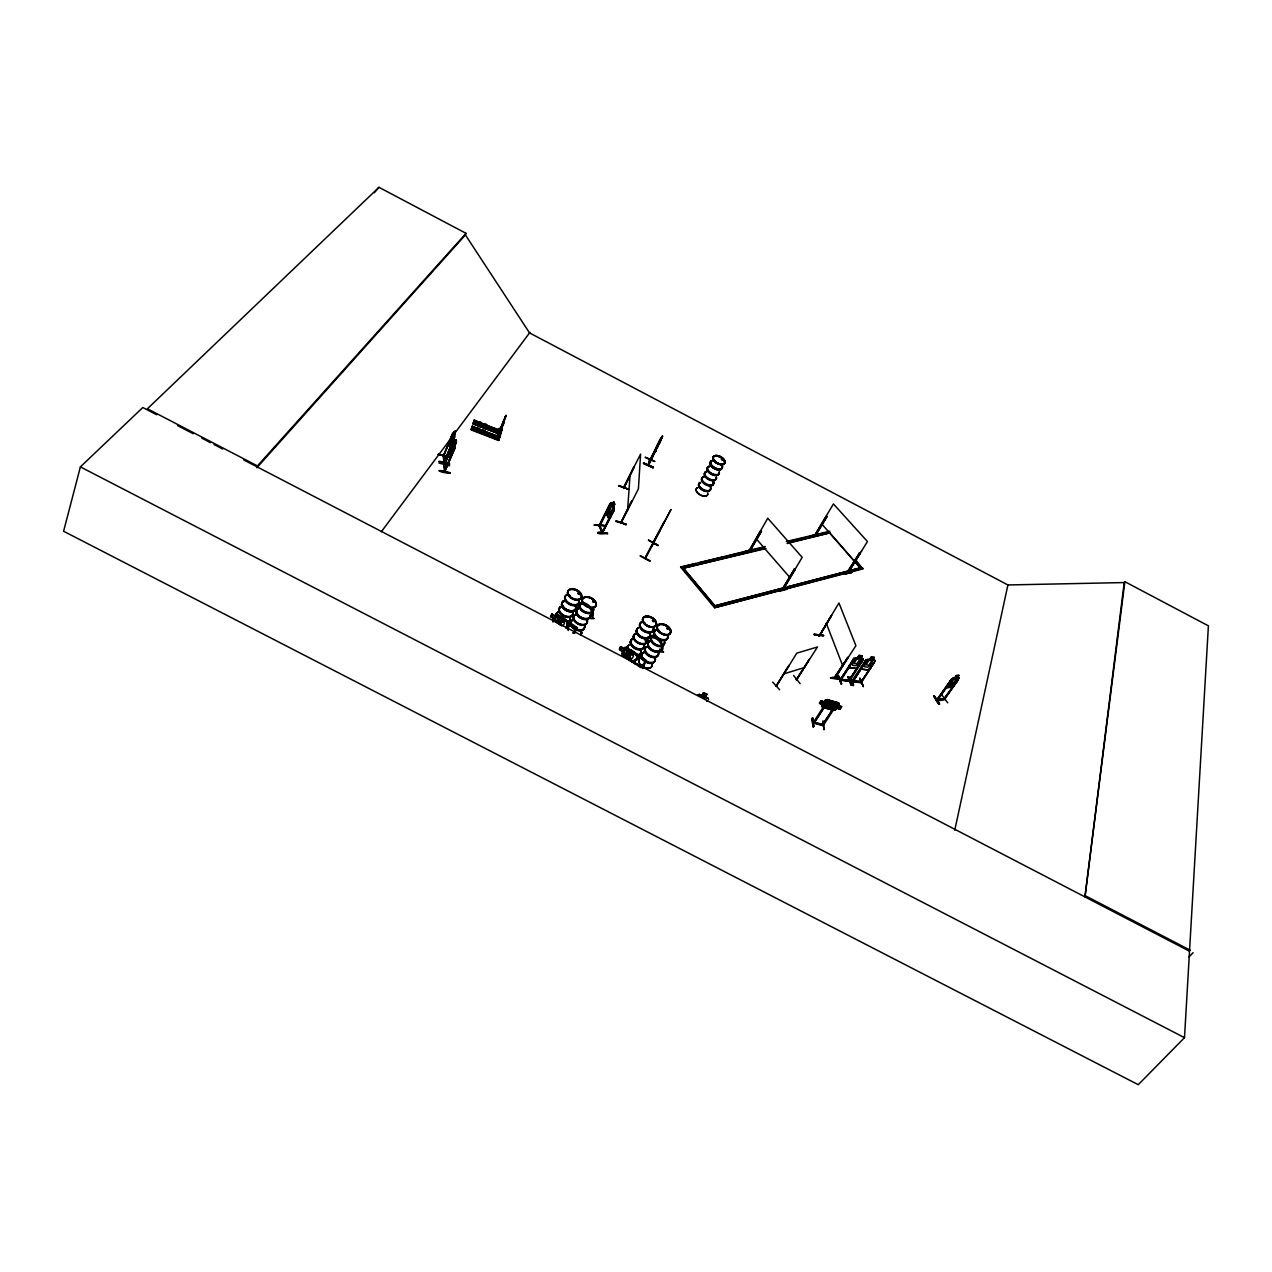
<?xml version="1.0" encoding="UTF-8"?>
<svg xmlns="http://www.w3.org/2000/svg" width="1272" height="1272" viewBox="0 0 1272 1272"><rect width="100%" height="100%" fill="white"/><g stroke="black" fill="none" stroke-linecap="round" stroke-linejoin="round"><path stroke-width="1.5" d="M663.889 522.14L652.886 543.017M592.641 601.386L593.197 600.734M592.99 600.67L593.897 601.815L593.722 600.877M594.199 601.402L593.945 602.324M645.079 558.17L671.012 509.452L645.445 558.44M645.333 557.708L644.84 558.376M584.039 603.58L584.834 603.58L583.864 603.612M583.721 603.58L583.721 603.469A7.521 4.706 26.9 0 0 595.773 605.885A7.521 4.706 26.9 0 0 588.538 596.838A7.521 4.706 26.9 0 0 583.641 603.453M579.142 593.897L579.38 593.102L579.396 594.469M579.65 593.547L579.142 594.501M578.41 593.674L578.824 592.832L579.778 593.674M656.527 448.412L662.553 436.105L648.148 465.234L649.149 464.185M156.695 414.736L142.798 407.517L80.39 466.888L63.6 531.251L1138.265 1084.698L1184.502 1037.666L1208.4 625.84L1124.861 581.686L1124.209 582.56L1084.968 896.887L1124.861 581.686M631.5 501.136L620.784 522.84L631.85 501.248M633.822 466.856L623.662 488.48L634.124 467.555M486.206 426.152C483.201 422.225 484.886 429.205 486.095 425.516M484.33 432.401C480.116 429.268 486.286 434.436 482.327 431.256M625.983 524.97C617.286 520.248 608.143 520.025 626.237 524.175M618.637 485.888L628.527 489.227L618.812 485.602M614.074 510.31L613.47 506.781L613.549 509.007L602.26 533.159L614.169 510.326L608.875 519.215L610.608 517.291M620.831 522.172L621.658 521.631M621.181 522.283L621.611 521.615L621.277 522.394M621.197 522.84L638.401 488.893L640.611 454.104L623.328 487.717M627.605 510.152L630.038 475.203M824.097 729.619L822.825 721.367M796.67 678.898L796.542 679.979L809.262 659.612M438.713 461.688C456.346 466.84 450.272 462.706 438.904 461.275M450.304 472.755C430.127 467.206 442.115 474.106 450.304 472.707M439.349 470.767L450.161 473.105L439.397 470.704M944.635 699.346L958.102 679.741L943.665 699.139C948.149 699.743 933.409 701.762 938.116 699.489M944.237 698.423L945.032 698.328M851.079 685.163L848.058 676.672L851.461 685.258M937.21 699.298L938.005 699.187M951.249 680.838L950.343 680.631L951.249 680.838L937.623 700.22L936.653 699.934L951.408 679.168L954.62 677.96L952.712 679.01L949.5 685.242L954.557 682.873L957.721 678.405L956.989 677.753L958.897 677.451L959.072 678.342L958.802 677.547M859.824 678.405L863.402 686.705L859.681 678.501M455.281 444.723L456.425 441.956L444.548 471.928L455.042 448.062L454.963 440.859M445.264 470.56L444.373 464.01M443.849 462.738L443.292 455.789L452.594 433.688L443.387 456.489L453.786 432.035L454.215 433.529L455.519 430.62L454.215 437.807L443.896 462.849L453.086 439.985M444.071 461.37L444.691 462.086L443.801 462.133M444.167 455.726C442.497 451.035 445.772 474.329 443.674 455.948M444.548 465.568L444.85 464.185M444.453 465.616L444.803 464.185M444.453 471.212L453.802 449.016M779.593 590.526L786.875 588.538L779.323 590.86M779.704 591.226L786.986 589.254M851.747 572.559L844.719 574.101M844.878 573.736L851.731 572.607M473.629 428.219L499.467 438.331L496.684 437.266L496 438.888L497.447 434.468C502.376 439.301 499.673 432.194 498.783 439.969L471.276 429.364L472.325 426.088L475.124 427.169L474.233 430.19M499.228 435.93L498.513 435.533M501.772 429.713L501.47 430.493L501.136 429.57M602.705 532.412L602.292 531.585M849.569 664.97L848.933 667.546L856.263 668.436L863.036 659.516M444.278 462.293L454.183 438.951L454.39 435.692M444.357 462.881L454.565 437.266M599.716 526.385L610.242 505.095L609.59 504.396L598.937 525.702L602.292 533.111L612.945 511.869M600.098 525.622L599.684 524.795L599.335 526.385M835.052 676.513L835.815 677.42L835.1 676.656M835.338 678.151L847.931 657.322L834.591 677.372L835.338 678.151L834.575 677.292L847.931 657.322M870.827 667.673L868.251 669.994L860.969 669.104L865.834 659.818L874.786 660.073L875.184 661.074L861.017 682.364C858.711 681.299 863.815 682.285 860.651 681.585M860.969 669.104L861.589 666.433M616.109 520.805L626.206 524.239M466.029 233.333L257.453 465.918L147.425 408.773L378.961 187.302L466.029 233.333L465.409 234.923L529.534 332.898L1007.917 584.961L1124.209 582.56M954.747 830.187L1007.917 584.961M818.659 635.269L819.009 636.127M708.583 699.457L707.995 698.026L699.616 694.417L697.803 694.798L699.616 694.417M707.105 694.321L703.495 692.779L707.105 694.321L705.356 697.088L706.66 698.646M607.555 533.858C594.119 528.945 594.787 536.212 607.587 533.095M701.921 695.498L703.495 692.779L702.001 695.641L699.695 695.657M576.073 627.732L576.264 627.128M576.486 626.937L576.057 627.764M561.524 616.475L560.952 617.413L576.725 628.718L561.318 616.666L577.377 627.732L574.276 633.504M577.345 627.748L576.105 627.366M499.737 436.55L499.562 435.724M501.55 430.429L501.343 429.65M444.946 471.912L444.405 464.9L444.723 470.545M444.485 465.52L453.309 442.656L444.087 465.536L454.931 440.971M443.276 455.853L444.087 455.09M657.894 446.154L658.355 444.421M660.311 441.384L660.756 439.667M661.472 438.951L662.442 436.058M941.964 695.068L947.735 702.828M606.219 513.316L607.126 509.865L606.219 513.316L608.97 519.215M656.4 447.665L655.223 452.069L657.719 444.5M849.41 681.347L840.045 680.202L853.798 660.041L840.84 680.377L841.126 679.2M849.664 680.218L848.376 681.188L862.273 661.09L849.314 681.315M660.12 439.126L650.04 460.273M653.013 467.698C623.63 453.897 673.174 476.809 643.537 463.596M654.746 461.354L645.413 457.189M841.476 679.598L848.599 680.377M499.196 438.633L500.23 435.263M476.141 424.117L477.016 421.127L474.249 420.062L473.168 423.512L500.532 434.07L501.454 430.826L474.027 420.444L473.74 421.414M500.532 433.959L502.011 429.205L502.154 430.365M648.593 464.455L649.849 459.685M660.74 440.541L648.529 465.409L649.754 459.59M498.703 429.761L497.813 432.798L498.481 431.176L501.184 432.48L498.481 431.176M502.011 429.475L499.244 428.41L501.947 429.713M497.241 438.013L503.935 422.161M503.807 421.827L499.037 431.939L506.177 415.403L503.108 423.481M497.447 438.093L502.981 424.403M499.26 432.019L504.761 418.377M485.03 430.985C482.247 438.824 487.653 428.203 482.136 430.19M484.123 423.878C482.565 431.86 482.867 420.332 486.89 424.943L486.031 427.933M482.247 429.92L481.373 432.941M476.984 427.885C475.394 435.93 475.728 424.323 479.767 428.966L478.892 431.987M481.659 422.924C478.876 430.683 484.266 420.142 478.765 422.129M478.876 421.843L478.002 424.832M454.215 432.003C451.322 432.019 447.188 452.18 451.258 446.393M450.638 457.411C451.862 456.966 450.717 456.06 451.401 448.38M573.672 632.47L573.752 631.58L574.817 632.343L574.356 633.249M830.552 678.056C835.227 675.019 849.807 681.935 830.584 678.008M501.327 431.065L501.502 430.413M839.965 678.739L830.457 677.674M645.54 660.073L646.208 661.043L630.419 649.706L630.022 650.437L645.826 661.742L645.238 660.407M500.405 434.372L473.025 423.878L500.405 434.436L500.771 433.291L473.343 422.829L500.675 433.402M501.057 431.955L501.327 430.938M501.216 431.367L500.739 432.448L502.265 429.284M499.212 437.616L471.928 427.122M257.453 465.918L256.833 467.746L465.409 234.923M501.248 431.462L473.852 421.096L474.106 420.332M471.801 427.503L472.325 426.088M472.119 426.549L499.673 436.884L498.783 439.969L471.403 428.966L498.974 439.444L498.608 440.525L471.117 429.888L471.483 428.807M946.909 685.56L946.098 687.945L952.156 687.119M946.209 687.85L951.472 679.248M378.961 187.302L374.302 192.772M503.537 424.307L503.951 421.62M499.26 438.077L499.769 436.503M473.041 423.878L473.359 423.051M667.228 628.13L668.881 628.909M668.563 629.02L668.15 628.177M502.997 425.102L502.043 427.36M659.246 630.785L658.96 630.912M722.941 459.717L721.399 459.144L722.512 459.796M654.412 621.499L652.568 620.195M653.649 620.195L652.361 620.704M652.552 620.275L653.029 621.515L654.396 621.372M653.172 620.148L653.347 621.499M714.435 460.798L714.546 460.671A6.503 3.562 28.4 0 1 718.06 455.662A6.551 3.578 28.4 0 1 724.69 463.151A6.551 3.578 28.4 0 1 714.435 460.718L714.896 461.339M644.904 623.391L644.188 622.93A7.457 4.643 28.5 0 0 656.018 625.283A7.457 4.643 28.5 0 0 648.656 616.252A7.457 4.643 28.5 0 0 644.157 622.93A7.409 4.611 28.5 0 0 655.986 625.252A7.409 4.611 28.5 0 0 648.672 616.284A7.409 4.611 28.5 0 0 644.188 622.914L645.349 623.375M438.236 454.565L449.08 456.521L438.427 454.104M439.047 463.103L449.604 465.822M444.214 455.185L444.453 461.561M455.328 431.637L455.058 433.959L455.376 430.763M454.804 440.955L454.931 442.513L456.25 439.603L456.425 441.956M456.044 440.637L455.774 442.958M444.93 471.371L454.899 447.983M504.889 417.439L505.954 415.324L499.037 431.939M471.435 429.109L498.751 440.096M576.757 628.622L577.409 627.653M498.64 429.809L499.244 428.41M498.958 438.538L500.484 435.358M643.664 463.231L653.14 467.317M643.807 462.944L653.299 466.999M657.815 444.548L656.273 447.649M592.832 600.877L592.625 601.926L594.278 601.974M577.885 593.022L578.585 593.801M569.777 596.266L569.824 595.407L570.285 596.155M649.897 561.286L640.198 556.023M657.894 545.593L648.482 540.139L657.974 545.465M656.114 537.213L645.015 558.185M594.278 525.257L604.2 525.415L594.501 524.811M550.522 616.523L551.937 613.756L555.133 616.173L556.85 615.568L562.733 619.782L564.561 622.946L563.289 625.474L560.093 625.013L554.242 620.816L553.877 618.701C545.116 613.883 556.818 618.017 552.795 620.561M607.173 509.929L610.751 502.79L599.303 526.306L598.969 525.543M552.859 620.657L556.039 614.36M612.245 504.523L613.676 501.725L614.821 504.221L608.159 517.386M607.094 515.049L613.676 501.883M613.311 506.86L614.646 504.221L613.565 501.883M612.977 511.201L601.958 532.427L602.356 531.728M628.479 489.386L618.796 485.586M649.992 458.922L648.179 465.17M656.034 448.984L662.553 436.105M566.088 628.034L568.52 623.328M566.183 628.145L568.648 623.328L565.992 620.164L557.47 614.153L555.88 614.312L555.069 616.014M501.82 427.805L504.11 421.382M573.418 632.502L574.594 633.027M573.608 633.027L576.264 628.05L573.815 632.852M651.964 545.927L659.882 530.567M640.388 555.673L650.183 560.713M622.565 651.725L619.432 649.467C619.48 642.026 628.781 653.744 620.863 646.812M624.123 649.165L625.888 648.593L631.771 652.806L633.567 655.939L632.216 658.419L628.988 657.926L623.121 653.728L622.787 651.646L619.575 649.451L620.975 646.907M635.603 664.35L626.11 657.64L626.508 656.909L642.932 668.245L626.508 656.909M626.11 657.64L626.698 656.718M630.022 650.437L630.61 649.515L646.526 660.693L643.235 666.448L642.169 665.638L642.821 664.572L643.886 665.336L642.821 664.572M855.436 559.744L862.734 568.902L714.578 607.746L680.615 567.121L765.14 546.547M682.158 566.755L716.104 607.348L683.414 568.25M637.59 656.352L634.187 662.505L622.405 655.048M626.619 647.13L637.733 656.368L634.267 662.648L630.721 661.122M642.773 668.388L643.616 667.005L641.215 665.304L640.532 666.544M645.27 660.375L645.333 660.263M642.567 665.972L645.158 661.281M484.425 432.178L482.819 432.273M651.693 662.839A7.33 4.691 28.9 0 1 650.246 667.927A7.33 4.691 28.9 0 1 642.821 666.878L643.012 666.623A7.33 4.691 28.9 0 0 650.358 667.721A7.33 4.691 28.9 0 0 651.805 662.633M482.263 431.144L482.47 432.321M714.578 607.746L863.116 568.298M749.144 550.935L750.035 551.476L749.113 550.84L767.763 518.229L802.171 557.359L782.852 589.906L795.032 569.681L794.443 569.013L782.598 589.159M749.303 550.712L760.656 530.663L761.483 531.251L749.542 551.444L761.483 531.251M749.955 551.396L749.78 549.981M655.128 452.021L656.384 450.05M848.106 573.1L847.168 572.384L859.618 552.859L860.206 553.495L847.883 573.163L867.456 541.522L833.43 503.935L814.493 535.735L815.114 536.339M847.613 571.669L848.551 572.4L848.042 571.732M451.131 446.265L449.938 448.364L449.636 442.91M810.836 535.973L818.198 534.304L810.789 535.989M782.232 589.254L794.443 569.013M814.493 535.735L826.45 515.971L827.007 516.591L815.05 536.259M814.923 536.212L827.007 516.591M828.565 531.521L861.43 569.252L821.585 523.762M772.629 682.046L779.672 689.774M777.001 685.385L776.143 686.26L789.022 665.383L776.19 685.767M859.618 552.859L847.232 572.48L847.804 573.1M851.636 571.812L844.592 574.054M813.985 634.251L823.747 635.459L814.398 634.283M860.206 567.884L714.848 605.854L783.695 587.871M819.359 636.016L831.554 615.394L819.327 636.08M819.327 636.175L831.554 615.394M783.091 589.842L782.503 589.111M782.439 588.57L783.536 589.111L783.027 588.427M796.208 679.63L809.358 659.214M800.152 683.652L793.585 675.512M822.968 704.275L823.286 705.849L834.559 708.981L836.578 708.25L833.717 710.396L822.38 707.28C824.192 702.955 816.974 704.974 820.997 700.84L824.495 701.905L826.45 700.952L837.739 704.163L838.057 705.722L841.635 706.612L838.232 705.769L839.345 703.861L835.418 709.792L833.717 710.221M824.447 701.874L825.544 700.061L821.839 706.135M839.313 704.147L838.677 702.844L827.293 699.584L825.56 700.141L821.744 706.055L822.475 707.121L833.717 710.396M834.957 676.704L834.877 678.071L855.897 645.683L838.963 603.023L818.977 636.048M838.327 675.957L841.46 684.145L837.803 675.893M813.81 726.423C810.391 700.268 815.638 744.963 812.013 718.41M812.776 718.171L811.933 718.442L813.015 726.662M830.489 706.358L832.015 703.988L825.623 702.223L824.097 704.593L835.386 707.741L837.564 704.609L832.588 705.101C830.711 700.57 826.705 702.971 831.538 705.404L826.816 706.485L831.936 706.135L834.798 708.774L833.033 705.865L836.992 705.404L830.552 703.639L829.01 705.976M849.314 681.029L839.933 679.916L841.253 679.296M860.46 658.292L861.478 659.309L858.457 663.92L855.611 665.701L852.685 665.351L852.415 663.173L855.42 658.546L857.535 657.926L853.782 658.308L848.965 667.641L856.294 668.531L858.854 666.194M823.35 725.342L813.126 722.607L814.637 722.146M853.798 660.041L839.949 679.884M814.096 723.132L827.261 702.573L826.323 702.319L813.047 722.862C816.179 721.685 833.271 728.093 813.524 722.13M813.985 723.148L827.261 702.573M857.487 657.831L859.109 655.334L862.273 655.811L860.492 658.371M857.567 658.006L859.109 655.334M835.418 709.712L839.202 703.893L836.404 702.303M850.555 676.974L852.924 685.481M848.297 680.838L849.696 680.297M861.128 682.412L851.843 681.267L865.834 659.818M821.664 706.071L824.654 707.788L821.664 706.071L825.528 700.204L827.293 699.775M861.414 660.979L848.583 681.251M823.652 724.897L822.205 725.04L835.577 704.847L836.563 705.388L835.577 704.847M835.625 705.133L822.348 725.438L822.714 724.595M836.515 705.101L823.175 725.66L813.269 722.957L813.619 721.844M851.843 681.267L852.956 681.76L865.834 661.535L851.922 681.601C854.959 678.596 869.714 684.288 852.622 680.981M852.86 681.744L865.834 661.535M848.917 680.154L840.41 679.471M851.27 684.877L847.963 677.054M869.603 659.516L871.145 656.845L874.293 657.322L870.446 665.399L867.599 667.18L864.706 666.814L864.435 664.652L867.472 660.057L869.571 659.421L867.536 659.166M823.906 729.635L823.095 720.954M853.655 685.131C843.654 658.96 859.999 702.907 849.76 677.324M872.465 659.786L874.103 657.306M852.129 681.665L861.239 682.698L874.246 662.569L860.333 682.635L860.81 681.919M835.37 709.887L839.297 704.052L836.388 702.223M863.195 686.276L859.952 678.103M839.918 708.997L841.46 706.676M836.578 708.25L839.997 709.204L841.635 706.612M749.478 550.045L750.162 550.84M934.22 695.705C945.128 710.189 936.287 703.925 934.236 695.705M950.534 680.918L936.828 700.284L951.058 680.552M947.815 687.627L956.306 675.655L958.897 675.353L950.232 687.325M954.636 678.135L956.242 675.575L958.897 675.353M958.293 680.011L943.904 699.457L959.104 678.215M656.861 448.189L657.656 447.076M381.393 531.68L529.883 332.437M576.932 628.527L560.952 617.413M444.023 464.741L444.5 471.817M444.357 463.93L444.421 464.725M828.024 704.354C823.397 702.033 827.357 699.632 829.121 704.084L834.273 703.559L829.519 704.831C834.209 707.343 830.441 709.728 828.469 705.133L823.493 705.642L828.167 704.354M1189.082 956.926L1193.072 952.696M643.012 666.735L643.616 666.003L641.947 665.86L643.505 666.226M643.616 667.005L641.215 665.304M452.085 442.926L451.067 443.96L451.735 438.442L454.247 433.355M452.784 451.973L451.767 452.991L452.419 447.426L455.058 442.545M952.092 687.023L954.493 684.622L952.172 687.182M667.736 629.147L668.579 628.416M668.675 629.417L668.563 628.273M637.733 656.368L626.555 647.305M667.085 627.923L667.18 629.115L668.675 629.274M668.086 628.988L667.418 628.034M630.689 661.217L622.262 655.175L621.658 653.474L624.934 647.337L626.603 647.257M658.673 630.721A7.409 4.611 28.9 0 1 663.062 624.059A7.409 4.611 28.9 0 1 670.408 633.043A7.441 4.627 28.9 0 1 658.626 630.753A7.441 4.627 28.9 0 1 663.046 624.027A7.441 4.627 28.9 0 1 670.439 633.074A7.409 4.611 28.9 0 1 658.673 630.721L659.309 630.435M572.766 633.106L573.529 632.264M574.817 632.343L573.752 631.58M933.521 696.134L939.118 704.211M933.934 696.054L939.499 704.132M868.204 669.803L870.7 667.546M568.648 623.328L565.992 620.164M594.278 525.113L603.977 525.845M569.22 595.932L570.158 595.662L569.109 595.582A7.537 4.706 26.5 0 1 573.99 588.984A7.521 4.706 26.5 0 1 581.193 597.983A7.537 4.706 26.5 0 1 569.029 595.566L570.301 595.821M723.021 459.764L722.21 460.019M721.717 459.208L721.542 459.526M603.087 532.412L602.658 533.207L599.478 525.733M561.604 625.856L559.728 621.324C565.213 623.948 565.007 619.257 559.33 620.307L556.58 615.998L558.313 620.37L554.322 620.529L558.758 621.404L561.302 625.586M838.502 675.575L841.667 683.732M814.144 634.696L823.541 635.714L814.191 634.537M951.408 679.232L952.855 678.183M817.944 534.574L811.075 536.228M611.085 513.92L609.463 514.778L608.413 512.441L611.339 504.157L612.357 504.539M652.902 620.482L654.031 620.927M654.269 621.499L653.681 621.213M796.479 679.9L817.483 646.971L796.765 653.156L776.27 686.276M486.047 426.39L484.441 426.041M783.886 673.858L804.556 667.498M795.032 569.681L794.189 569.077M860.206 553.495L859.379 552.923M787.527 586.869L858.282 568.377M745.169 551.237L753.072 549.425L745.456 551.476M680.615 567.121L695.609 563.56M699.441 562.653L722.512 557.184M726.344 556.277L764.774 547.167M789.769 541.236L826.275 532.586M764.424 548.391L683.366 568.218L765.983 548.55M787.479 542.905L829.757 532.873L787.13 543.526M786.287 541.538L829.869 531.219M829.662 707.614L833.208 707.105L834.75 704.752L832.842 702.732M831.363 702.383L827.818 702.875L826.275 705.213L828.183 707.216M937.369 699.616L944.349 698.71M936.717 699.998L944.349 699.012M950.852 683.334L953.269 683.032M937.862 699.393L944.015 698.63M954 678.851L956.417 678.564M956.417 675.989L957.975 675.798L955.844 676.784M952.839 678.262L958.961 677.547M578.824 592.895L578.887 594.135M610.655 502.79L612.357 504.364M714.625 460.639L715.166 461.402M825.528 700.204L829.487 700.284M607.428 533.429L597.697 532.952M614.281 508.577L611.625 502.742M592.911 600.686L593.833 601.131M578.506 593.165L579.38 593.674M848.424 680.838L863.195 659.58M860.937 669.008L868.251 669.994M853.035 660.216L853.909 660.327M861.526 661.265L862.384 661.376M865.087 661.71L865.946 661.822M874.357 662.855L873.403 662.473M819.772 635.3L819.12 634.537L819.375 635.3M855.484 657.656L862.782 658.578L860.619 658.212L862.273 655.811M438.252 454.406L448.937 456.823M455.281 446.297L455.106 444.707M827.309 702.86L826.323 702.319M819.375 703.368L822.968 704.354M836.515 708.043L839.997 709.204M853.226 680.711L852.526 680.918M829.471 700.459L838.582 703.003L839.17 704.147M824.495 701.985L820.997 700.84M823.127 725.199L823.715 724.595M474.011 420.507L499.498 430.349M473.852 421.032L499.34 430.938M475.553 422.113L499.212 431.303M473.216 423.242L500.596 433.879M473.947 427.185L497.718 436.423M473.772 427.774L497.543 437.012M473.645 428.155L497.432 437.314M659.707 443.244L661.456 437.425L649.913 460.353L650.453 458.985M699.584 694.607L702.001 695.641M705.356 697.088L707.868 698.169M701.492 696.436L704.863 697.883M645.238 457.491L654.698 461.545M579.205 593.086L577.742 593.658M722.814 459.351L721.908 459.494M80.39 466.888L1184.502 1037.666M648.466 540.155L658.133 545.163M1085.763 895.965L1190.242 950.232M177.539 425.563L193.169 433.673M201.866 438.188L210.548 442.704M214.014 444.5L222.711 449.016M243.556 459.844L1189.384 951.138M602.626 532.316L599.621 525.845L602.562 531.807M485.793 425.548L484.203 425.198L484.139 426.072M630.212 650.246L646.017 661.551M626.301 657.449L640.532 667.514M576.105 627.668L577.075 628.304M634.919 633.853A7.394 4.659 28.5 0 0 635.285 640.404L635.364 640.468M551.921 613.978L555.069 616.236M840.045 680.202L853.782 658.308M652.981 620.8L654.221 620.784M861.605 551.014L861.351 551.412M855.07 560.348L862.734 568.902M756.109 538.628L790.039 577.679M680.965 566.469L714.943 607.11M611.912 505.413L612.977 507.751M609.463 510.326L610.512 512.664M862.75 658.483L863.068 659.596M875.152 660.979L872.656 659.802M826.275 623.248L842.779 665.924M838.232 675.893L841.46 684.145L837.882 675.861M812.681 718.187L813.73 726.455M456.092 439.746L456.155 442.036M454.136 431.86L454.645 437.345M450.256 451.846L450.749 457.427M575.469 609.145A7.457 4.706 26.4 0 1 564.863 609.733A7.473 4.722 26.4 0 1 564.466 601.274A7.457 4.706 26.4 0 0 564.863 609.733A7.473 4.722 26.4 0 0 575.485 609.161M575.803 607.523A7.584 4.786 26.4 0 1 570.667 611.546A7.584 4.786 26.4 0 1 562.319 606.585A7.584 4.786 26.4 0 1 564.593 600.845M572.909 614.249A7.473 4.738 26.4 0 1 562.288 614.853A7.473 4.738 26.4 0 1 561.922 606.362M573.115 612.595A7.441 4.722 26.4 0 1 568.059 616.57A7.441 4.722 26.4 0 1 559.855 611.689A7.441 4.722 26.4 0 1 562.097 606.044M573.084 612.738A7.473 4.738 26.4 0 1 567.996 616.729A7.473 4.738 26.4 0 1 559.76 611.832A7.473 4.738 26.4 0 1 562.017 606.156M578.903 601.418A7.6 4.77 26.4 0 1 569.761 604.311A7.6 4.77 26.4 0 1 566.294 595.264M578.06 604.168A7.505 4.706 26.4 0 1 568.743 604.152A7.505 4.706 26.4 0 1 565.229 596.52M578.203 600.368A7.505 4.706 26.4 0 1 578.569 603.055M575.962 607.205A7.584 4.786 26.4 0 1 570.826 611.244A7.584 4.786 26.4 0 1 562.478 606.267A7.584 4.786 26.4 0 1 564.752 600.527M579.062 601.1A7.6 4.77 26.4 0 1 569.92 603.993A7.6 4.77 26.4 0 1 566.453 594.946M579.142 600.734A7.505 4.706 26.4 0 1 574.07 604.693A7.505 4.706 26.4 0 1 565.802 599.764A7.505 4.706 26.4 0 1 568.043 594.119M572.654 613.502A7.441 4.722 26.4 0 1 565.484 617.079A7.441 4.722 26.4 0 1 558.821 609.431M559.346 608.318A7.441 4.722 26.4 0 1 561.652 606.935M572.845 613.183A7.473 4.738 26.4 0 1 567.773 617.174A7.473 4.738 26.4 0 1 559.537 612.277A7.473 4.738 26.4 0 1 561.795 606.601M570.126 618.733A7.537 4.802 26.4 0 1 568.568 622.056M556.023 615.934A7.537 4.802 26.4 0 1 558.98 612.086M570.285 618.415A7.537 4.802 26.4 0 1 567.376 622.294M556.182 615.632A7.537 4.802 26.4 0 1 559.124 611.768M570.317 619.353A7.441 4.738 26.4 0 1 567.503 621.881M556.452 615.298A7.441 4.738 26.4 0 1 559.362 611.498M555.959 616.316A7.425 4.722 26.4 0 1 557.534 613.056M569.84 619.051A7.425 4.722 26.4 0 1 569.268 621.467M553.018 621.054A7.409 4.738 26.3 0 1 553.558 619.925M566.803 625.061A7.409 4.738 26.3 0 1 566.74 626.365M553.018 621.976A7.521 4.818 26.3 0 1 553.622 619.528M566.676 623.328A7.521 4.818 26.3 0 1 566.501 627.191M553.161 621.658A7.521 4.802 26.4 0 1 553.781 619.21M567.248 624.425A7.521 4.802 26.4 0 1 566.66 626.873M553.447 621.34A7.409 4.738 26.4 0 1 554.051 618.923M567.312 624.059A7.409 4.738 26.4 0 1 566.724 626.476M590.017 615.664A7.473 4.722 26.8 0 1 581.972 618.971A7.473 4.722 26.8 0 1 576.661 610.481M590.288 615.33A7.568 4.786 26.8 0 1 581.225 618.287A7.568 4.786 26.8 0 1 577.727 609.208M586.98 619.337A7.473 4.738 26.8 0 1 583.53 624.759A7.473 4.738 26.8 0 1 574.451 620.323A7.473 4.738 26.8 0 1 576.359 614.153M587.521 620.529A7.473 4.738 26.8 0 1 578.585 623.471A7.473 4.738 26.8 0 1 575.135 614.487M593.42 609.256A7.6 4.77 26.9 0 1 586.185 612.897A7.6 4.77 26.9 0 1 579.332 605.09M579.857 603.962A7.6 4.77 26.9 0 1 582.178 602.562M593.15 609.59A7.489 4.706 26.9 0 1 586.01 613.183A7.489 4.706 26.9 0 1 579.237 605.488M580.716 603.516A7.489 4.706 26.9 0 1 582.051 602.992M590.447 615.028A7.584 4.786 26.8 0 1 581.384 617.985A7.584 4.786 26.8 0 1 577.885 608.89M593.579 608.938A7.6 4.77 26.9 0 1 586.344 612.595A7.6 4.77 26.9 0 1 579.491 604.772M580.016 603.644A7.6 4.77 26.9 0 1 582.337 602.244M593.229 607.173A7.489 4.706 26.9 0 1 587.441 612.389A7.489 4.706 26.9 0 1 579.762 604.454M580.286 603.341A7.489 4.706 26.9 0 1 582.576 601.958M587.108 621.293A7.441 4.722 26.8 0 1 582.099 625.299A7.441 4.722 26.8 0 1 573.91 620.418A7.441 4.722 26.8 0 1 576.089 614.726M586.853 619.591A7.473 4.738 26.8 0 1 583.403 625.013A7.473 4.738 26.8 0 1 574.324 620.577A7.473 4.738 26.8 0 1 576.232 614.408M584.532 626.492A7.537 4.802 26.8 0 1 579.46 630.578A7.537 4.802 26.8 0 1 571.16 625.633A7.537 4.802 26.8 0 1 573.386 619.846M584.214 628.13A7.425 4.738 26.8 0 1 573.688 628.797A7.425 4.738 26.8 0 1 573.259 620.275M584.707 626.19A7.537 4.802 26.8 0 1 579.619 630.276A7.537 4.802 26.8 0 1 571.319 625.331A7.537 4.802 26.8 0 1 573.545 619.543M584.23 628.257A7.441 4.738 26.8 0 1 574.197 627.78A7.441 4.738 26.8 0 1 572.448 619.814M584.786 625.824A7.441 4.738 26.8 0 1 584.738 627.128M567.423 628.813A7.394 4.738 26.8 0 1 568.902 626.826M580.748 631.421A7.394 4.738 26.8 0 1 580.604 635.237M567.487 628.416A7.521 4.818 26.8 0 1 570.333 625.856M581.034 631.071A7.521 4.818 26.8 0 1 580.891 634.951M567.582 629.433A7.521 4.818 26.8 0 1 570.492 625.554M581.622 632.168A7.521 4.818 26.8 0 1 581.05 634.649M568.282 630.499A7.394 4.738 26.8 0 1 570.731 625.283M581.686 631.802A7.394 4.738 26.8 0 1 581.129 634.235M647.257 638.703A7.394 4.643 28.5 0 1 638.21 635.634A7.394 4.643 28.5 0 1 637.622 628.861M649.404 633.456A7.394 4.643 28.5 0 1 649.881 636.159A7.394 4.643 28.5 0 0 650.421 633.853M648.8 637.876A7.505 4.706 28.5 0 1 639.021 635.952A7.505 4.706 28.5 0 1 637.733 628.447M650.151 634.521A7.505 4.706 28.5 0 1 649.69 636.986M646.685 638.433A7.394 4.659 28.5 0 1 644.045 643.823A7.394 4.659 28.5 0 1 635.285 640.404M647.273 639.625A7.394 4.659 28.5 0 1 638.687 642.63A7.394 4.659 28.5 0 1 635.03 633.647M652.949 627.128A7.521 4.706 28.5 0 1 649.754 632.629A7.521 4.706 28.5 0 1 640.627 628.161A7.521 4.706 28.5 0 1 642.265 621.913M649.07 637.161A7.394 4.643 28.5 0 1 638.751 634.633A7.394 4.643 28.5 0 1 639.434 627.319M653.156 630.181A7.409 4.643 28.5 0 1 642.901 630.848A7.409 4.643 28.5 0 1 642.137 622.326M647.687 638.131A7.505 4.706 28.5 0 1 638.496 634.998A7.505 4.706 28.5 0 1 637.908 628.145M650.326 634.219A7.505 4.706 28.5 0 1 649.865 636.684M653.601 628.241A7.521 4.706 28.5 0 1 644.888 631.23A7.521 4.706 28.5 0 1 641.136 622.151M653.697 627.875A7.425 4.643 28.5 0 1 645.095 630.832A7.425 4.643 28.5 0 1 641.406 621.865M640.643 651.693A7.33 4.675 28.4 0 1 636.477 655.78M627.112 647.766A7.33 4.675 28.4 0 1 628.495 645.763M640.452 649.96A7.441 4.738 28.4 0 1 636.7 655.525M627.191 648.704A7.441 4.738 28.4 0 1 628.591 645.349M637.972 656.591A7.33 4.691 28.4 0 1 633.806 660.709M627.017 658.085A7.33 4.691 28.4 0 1 625.76 656.797M638.083 656.384A7.33 4.691 28.4 0 1 633.917 660.502M627.128 657.878A7.33 4.691 28.4 0 1 625.872 656.591M646.828 640.373A7.362 4.643 28.5 0 1 642.106 644.411A7.362 4.643 28.5 0 1 633.981 639.577A7.362 4.643 28.5 0 1 635.905 633.869M637.654 658.673A7.298 4.659 28.4 0 1 633.981 660.327M627.239 657.719A7.298 4.659 28.4 0 1 625.983 656.432M638.115 656.241A7.298 4.659 28.4 0 1 638.115 657.545M647.035 640.055A7.394 4.659 28.5 0 1 638.449 643.06A7.394 4.659 28.5 0 1 634.792 634.076M644.141 645.492A7.457 4.722 28.5 0 1 639.355 649.61A7.457 4.722 28.5 0 1 631.103 644.713A7.457 4.722 28.5 0 1 633.074 638.894M641.183 650.707A7.346 4.675 28.4 0 1 637.018 654.794M628.098 649.483A7.346 4.675 28.4 0 1 629.02 644.777M643.87 645.81A7.362 4.659 28.5 0 1 639.132 649.881A7.362 4.659 28.5 0 1 631.007 645.047A7.362 4.659 28.5 0 1 632.947 639.307M641.088 651.073A7.441 4.738 28.4 0 1 636.875 655.223M627.366 648.402A7.441 4.738 28.4 0 1 628.765 645.047M644.316 645.19A7.457 4.722 28.5 0 1 639.514 649.308A7.457 4.722 28.5 0 1 631.278 644.411A7.457 4.722 28.5 0 1 633.233 638.592M644.411 644.825A7.362 4.659 28.5 0 1 635.841 647.83A7.362 4.659 28.5 0 1 632.216 638.878M664.207 642.583A7.394 4.643 28.9 0 1 657.465 646.287A7.394 4.643 28.9 0 1 650.628 638.608M651.964 636.604A7.394 4.643 28.9 0 1 653.22 636.048M664.652 641.947A7.505 4.706 28.9 0 1 657.831 645.715A7.505 4.706 28.9 0 1 650.882 637.908M651.343 636.763A7.505 4.706 28.9 0 1 653.522 635.332M661.138 649.785A7.394 4.659 28.9 0 1 650.644 648.815A7.394 4.659 28.9 0 1 650.596 640.802M660.311 650.533A7.362 4.643 28.9 0 1 650.056 648.036A7.362 4.643 28.9 0 1 650.692 640.706M667.8 636.302A7.521 4.706 28.9 0 1 663.062 640.436A7.521 4.706 28.9 0 1 654.762 635.491A7.521 4.706 28.9 0 1 656.638 629.672M664.763 641.597A7.394 4.643 28.9 0 1 658.022 645.286A7.394 4.643 28.9 0 1 651.169 637.606M651.63 636.477A7.394 4.643 28.9 0 1 653.776 635.062M667.514 636.636A7.409 4.643 28.9 0 1 658.991 639.625A7.409 4.643 28.9 0 1 655.239 630.642M667.975 636A7.521 4.706 28.9 0 1 663.237 640.118A7.521 4.706 28.9 0 1 654.921 635.173A7.521 4.706 28.9 0 1 656.813 629.354M668.086 636.938A7.425 4.627 28.9 0 1 657.894 637.638A7.425 4.627 28.9 0 1 657.052 629.083M654.396 657.958A7.33 4.675 28.9 0 1 651.28 663.459A7.33 4.675 28.9 0 1 642.392 659.119A7.33 4.675 28.9 0 1 643.982 652.886M654.667 657.624A7.441 4.738 28.9 0 1 651.518 663.189A7.441 4.738 28.9 0 1 642.503 658.785A7.441 4.738 28.9 0 1 644.109 652.472M641.279 665.781A7.33 4.691 28.9 0 1 640.023 658.324M641.39 665.574A7.33 4.691 28.9 0 1 640.134 658.117M659.818 651.407A7.362 4.643 28.9 0 1 650.246 649.547A7.362 4.643 28.9 0 1 648.943 642.137M660.899 650.231A7.394 4.659 28.9 0 1 650.405 649.245A7.394 4.659 28.9 0 1 650.358 641.247M658.403 653.188A7.457 4.722 28.9 0 1 653.665 657.338A7.457 4.722 28.9 0 1 645.429 652.441A7.457 4.722 28.9 0 1 647.337 646.589M655.414 658.387A7.346 4.675 28.9 0 1 650.739 662.489A7.346 4.675 28.9 0 1 642.63 657.672A7.346 4.675 28.9 0 1 644.522 651.9M658.133 654.826A7.362 4.659 28.9 0 1 647.989 655.573A7.362 4.659 28.9 0 1 647.21 647.003M655.318 658.737A7.441 4.738 28.9 0 1 650.58 662.903A7.441 4.738 28.9 0 1 642.36 658.022A7.441 4.738 28.9 0 1 644.268 652.17M658.101 651.455A7.457 4.722 28.9 0 1 655.478 656.956A7.457 4.722 28.9 0 1 646.637 653.522A7.457 4.722 28.9 0 1 646.224 646.86M658.673 652.52A7.362 4.659 28.9 0 1 650.183 655.573A7.362 4.659 28.9 0 1 646.494 646.573M718.855 472.596A6.503 3.593 28.3 0 1 714.943 475.569A6.503 3.593 28.3 0 1 707.757 471.324A6.503 3.593 28.3 0 1 709.188 466.872M719.109 472.278A6.599 3.641 28.3 0 1 715.15 475.299A6.599 3.641 28.3 0 1 707.852 470.99A6.599 3.641 28.3 0 1 709.315 466.49M716.327 477.302A6.503 3.609 28.3 0 1 712.415 480.307A6.503 3.609 28.3 0 1 705.213 476.046A6.503 3.609 28.3 0 1 706.66 471.594M716.534 478.018A6.471 3.593 28.3 0 1 707.788 478.081A6.471 3.593 28.3 0 1 706.85 471.276M716.438 477.111A6.503 3.609 28.3 0 1 712.511 480.101A6.503 3.609 28.3 0 1 705.324 475.855A6.503 3.609 28.3 0 1 706.771 471.387M721.701 465.488A6.614 3.625 28.3 0 1 719.602 469.67A6.614 3.625 28.3 0 1 711.843 466.474A6.614 3.625 28.3 0 1 711.255 461.195M719.364 471.642A6.503 3.593 28.3 0 1 712.113 473.597A6.503 3.593 28.3 0 1 708.631 466.299M711.159 461.593A6.503 3.578 28.3 0 0 714.641 468.859A6.503 3.578 28.3 0 0 721.892 466.935A6.519 3.578 28.3 0 1 717.996 469.909A6.519 3.578 28.3 0 1 710.778 465.647A6.519 3.578 28.3 0 1 712.209 461.211M719.332 473.041A6.599 3.641 28.3 0 1 710.444 473.089A6.599 3.641 28.3 0 1 709.474 466.188M721.86 465.202A6.614 3.625 28.3 0 1 719.761 469.368A6.614 3.625 28.3 0 1 711.986 466.188A6.614 3.625 28.3 0 1 711.414 460.909M710.301 489.577A6.455 3.609 28.3 0 1 701.572 489.688A6.455 3.609 28.3 0 1 700.665 482.851M710.507 488.241A6.551 3.657 28.3 0 1 703.178 490.261A6.551 3.657 28.3 0 1 699.695 482.867M707.804 494.236A6.455 3.625 28.3 0 1 699.075 494.347A6.455 3.625 28.3 0 1 698.169 487.51M707.868 492.995A6.455 3.625 28.3 0 1 700.618 495.015A6.455 3.625 28.3 0 1 697.199 487.701M716.025 477.811A6.471 3.593 28.3 0 1 712.129 480.8A6.471 3.593 28.3 0 1 704.958 476.571A6.471 3.593 28.3 0 1 706.405 472.119M713.067 481.516A6.567 3.657 28.3 0 1 710.507 485.745A6.567 3.657 28.3 0 1 702.573 481.802A6.567 3.657 28.3 0 1 703.766 476.889M710.317 486.476A6.455 3.609 28.3 0 1 708.234 490.626A6.455 3.609 28.3 0 1 700.634 487.526A6.455 3.609 28.3 0 1 700.093 482.311M712.813 481.834A6.471 3.609 28.3 0 1 710.285 486.015A6.471 3.609 28.3 0 1 702.462 482.12A6.471 3.609 28.3 0 1 703.639 477.27M710.221 486.794A6.551 3.657 28.3 0 1 708.107 491.024A6.551 3.657 28.3 0 1 700.395 487.876A6.551 3.657 28.3 0 1 699.854 482.581M713.21 481.229A6.567 3.657 28.3 0 1 710.666 485.459A6.567 3.657 28.3 0 1 702.716 481.516A6.567 3.657 28.3 0 1 703.909 476.603M713.322 480.896A6.471 3.609 28.3 0 1 710.794 485.077A6.471 3.609 28.3 0 1 702.971 481.182A6.471 3.609 28.3 0 1 704.147 476.332M633.011 654.206L632.534 655.016L628.702 654.301L630.514 658.785L627.7 654.365L623.232 653.267L627.271 653.331L625.617 649.006L628.32 653.283L633.011 654.206M707.693 701.158L706.707 700.729L707.693 701.158M453.961 434.468L451.989 441.766L453.961 434.468M454.676 443.467L452.689 450.797L454.676 443.467M552.287 614.758L551.476 616.379L552.525 617.127L553.336 615.505L552.287 614.758M556.182 616.936L554.91 619.464L560.777 623.662L562.049 621.134L556.182 616.936M613.645 502.742L613.899 505.127L613.645 502.742M621.261 647.734L620.402 649.324L621.452 650.072L622.31 648.482L621.261 647.734M625.172 649.913L623.837 652.393L629.704 656.606L631.055 654.126L625.236 649.992M703.909 693.622L703.384 694.496L705.547 695.418L706.071 694.544L703.909 693.622M821.362 701.54L820.376 703.05L821.521 703.368L822.507 701.858L821.362 701.54M856.994 658.753L853.973 663.38L856.899 663.73L859.92 659.119L856.994 658.753M859.411 655.907L858.87 656.75L861.287 656.145L859.411 655.907M869.03 660.248L865.994 664.859L868.887 665.208L871.924 660.613L869.03 660.248M871.447 657.417L870.907 658.244L873.308 657.656L871.447 657.417M839.488 706.612L838.487 708.107L839.631 708.425L840.617 706.93L839.488 706.612M714.864 460.528L714.467 460.734A6.503 3.562 28.4 0 0 724.658 463.119A6.503 3.562 28.4 0 0 718.06 455.662A6.551 3.578 28.4 0 0 714.435 460.718L714.943 460.543M593.881 618.526L591.082 618.749L589.938 615.728L591.305 616.697A8.506 6.439 46.9 0 0 587.489 605.981A8.506 6.439 46.9 0 0 577.631 607.03L578.983 607.984L576.057 608.127L574.801 605.027L576.152 605.981A10.176 7.712 46.9 0 1 587.95 604.709A10.176 7.712 46.9 0 1 592.529 617.556L593.881 618.526M663.523 651.868L660.661 652.075L659.564 649.086L660.931 650.056A8.459 6.487 44.5 0 0 657.274 639.434A8.459 6.487 44.5 0 0 647.225 640.373L648.593 641.342L645.62 641.454L644.395 638.369L645.747 639.323A10.144 7.759 44.5 0 1 657.783 638.194A10.144 7.759 44.5 0 1 662.155 650.914L663.523 651.868M835.481 709.792L831.538 709.728L835.481 709.792M644.236 623.169L644.188 623.042A7.457 4.643 28.5 0 1 648.561 616.443A7.457 4.643 28.5 0 1 655.907 625.458A7.457 4.643 28.5 0 1 644.061 623.105M569.045 595.535A7.521 4.706 26.5 0 0 581.193 597.983A7.537 4.706 26.5 0 0 573.99 588.984A7.521 4.706 26.5 0 0 569.045 595.535M568.791 596.075A7.505 4.691 26.5 0 0 580.907 598.508A7.505 4.691 26.5 0 0 573.736 589.508A7.505 4.691 26.5 0 0 568.791 596.075A7.473 4.675 26.5 0 0 580.875 598.492A7.473 4.675 26.5 0 0 573.736 589.524A7.473 4.675 26.5 0 0 568.807 596.059M567.042 609.701A7.473 4.706 26.4 0 0 576.041 606.839A7.489 4.722 26.4 0 1 567.042 609.717A7.489 4.722 26.4 0 1 563.639 600.782A7.473 4.706 26.4 0 0 567.042 609.701M583.419 603.962A7.489 4.691 26.9 0 0 595.487 606.378A7.489 4.691 26.9 0 0 588.284 597.363A7.489 4.691 26.9 0 0 583.419 603.962M583.562 603.644A7.521 4.706 26.9 0 0 595.678 606.06A7.521 4.706 26.9 0 0 588.443 597.013A7.521 4.706 26.9 0 0 583.562 603.644M581.606 617.556A7.457 4.706 26.8 0 0 590.526 614.646A7.473 4.722 26.8 0 1 581.59 617.572A7.473 4.722 26.8 0 1 578.14 608.604A7.457 4.706 26.8 0 0 581.606 617.556M583.435 603.946A7.473 4.675 26.9 0 0 595.455 606.362A7.473 4.675 26.9 0 0 588.284 597.379A7.473 4.675 26.9 0 0 583.435 603.946M643.902 623.423A7.425 4.611 28.5 0 0 655.716 625.76A7.425 4.611 28.5 0 0 648.386 616.777A7.425 4.611 28.5 0 0 643.902 623.423A7.409 4.611 28.5 0 0 655.7 625.745A7.409 4.611 28.5 0 0 648.402 616.777A7.409 4.611 28.5 0 0 643.918 623.407M658.371 631.246A7.425 4.611 28.9 0 0 670.153 633.567A7.409 4.611 28.9 0 0 662.792 624.552A7.425 4.611 28.9 0 0 658.371 631.246A7.409 4.611 28.9 0 0 670.137 633.536A7.425 4.611 28.9 0 0 662.776 624.552A7.409 4.611 28.9 0 0 658.387 631.23M658.514 630.944A7.441 4.627 28.9 0 0 670.344 633.281A7.441 4.627 28.9 0 0 662.935 624.234A7.441 4.627 28.9 0 0 658.514 630.944M714.196 461.18A6.519 3.562 28.4 0 0 724.42 463.612A6.503 3.562 28.4 0 0 717.806 456.123A6.519 3.562 28.4 0 0 714.196 461.18A6.503 3.562 28.4 0 0 724.404 463.612A6.519 3.562 28.4 0 0 717.806 456.123A6.503 3.562 28.4 0 0 714.212 461.164A6.503 3.562 28.4 0 0 724.404 463.596A6.503 3.562 28.4 0 0 717.806 456.155A6.503 3.562 28.4 0 0 714.196 461.195M714.339 460.877A6.551 3.578 28.4 0 0 724.595 463.326A6.551 3.578 28.4 0 0 717.965 455.805A6.551 3.578 28.4 0 0 714.339 460.877M719.888 468.971A6.503 3.578 28.3 0 0 721.94 464.868A6.519 3.578 28.3 0 1 719.888 468.986A6.519 3.578 28.3 0 1 712.225 465.838A6.519 3.578 28.3 0 1 711.652 460.623A6.503 3.578 28.3 0 0 712.24 465.838A6.503 3.578 28.3 0 0 719.888 468.971"/></g></svg>
